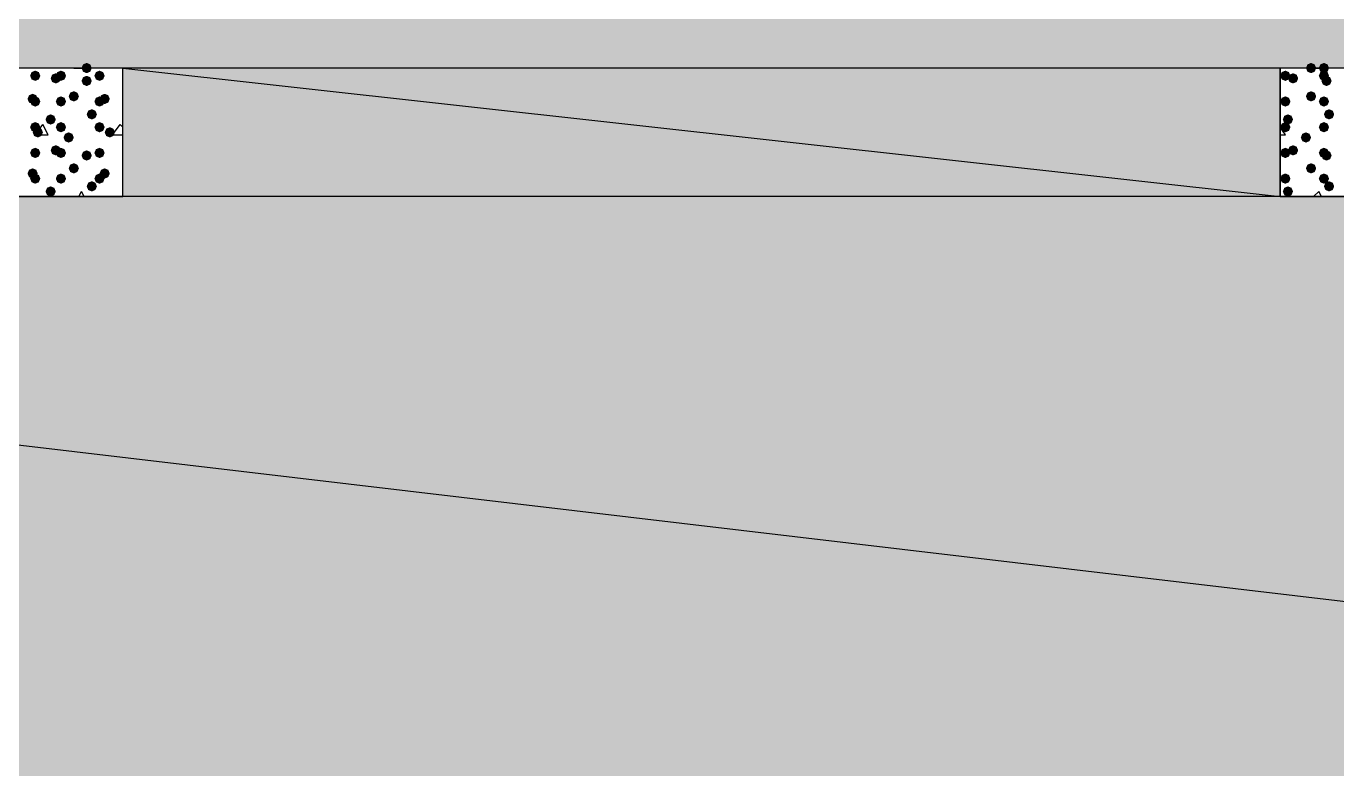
# Model space of a CAD drawing. Header units: millimetres. Extents: x 0 to 420, y 0 to 297.
# Drawn here: x 68.3 to 89.87, y 193.44 to 205.67 of the extents above; entities that cross this region are included whole.
import ezdxf

# ---------------------------------------------------------------- set-up
doc = ezdxf.new("R2010")
doc.units = ezdxf.units.MM
doc.layers.get('0').update_dxf_attribs({"linetype": 'CONTINUOUS'})

msp = doc.modelspace()

# ---------------------------------------------------------------- hatches: boundary and pattern name
at = {"true_color": 0x000008}
h = msp.add_hatch(color=0, dxfattribs=at)
h.paths.add_polyline_path([(379.603, 224.070333), (33.528, 224.070333), (379.603, 204.978)], flags=0)
h.paths.add_polyline_path([(33.528, 224.070333), (379.603, 204.978), (33.528, 204.978)], flags=0)
at = {"true_color": 0x000007}
for points in [[(68.537667, 204.851), (68.512796, 204.791204), (68.453, 204.766333), (68.393204, 204.791204), (68.368333, 204.851), (68.393204, 204.910796), (68.453, 204.935667), (68.512796, 204.910796)], [(68.961, 204.851), (68.936129, 204.791204), (68.876333, 204.766333), (68.816537, 204.791204), (68.791667, 204.851), (68.816537, 204.910796), (68.876333, 204.935667), (68.936129, 204.910796)], [(69.384333, 204.978), (69.359462, 204.918204), (69.299667, 204.893333), (69.239871, 204.918204), (69.215, 204.978), (69.239871, 205.037796), (69.299667, 205.062667), (69.359462, 205.037796)], [(69.596, 204.851), (69.571129, 204.791204), (69.511333, 204.766333), (69.451537, 204.791204), (69.426667, 204.851), (69.451537, 204.910796), (69.511333, 204.935667), (69.571129, 204.910796)], [(89.111667, 204.851), (89.086796, 204.791204), (89.027, 204.766333), (88.967204, 204.791204), (88.942333, 204.851), (88.967204, 204.910796), (89.027, 204.935667), (89.086796, 204.910796)], [(89.535, 204.978), (89.510129, 204.918204), (89.450333, 204.893333), (89.390538, 204.918204), (89.365667, 204.978), (89.390537, 205.037796), (89.450333, 205.062667), (89.510129, 205.037796)], [(89.746667, 204.978), (89.721796, 204.918204), (89.662, 204.893333), (89.602204, 204.918204), (89.577333, 204.978), (89.602204, 205.037796), (89.662, 205.062667), (89.721796, 205.037796)], [(89.746667, 204.851), (89.721796, 204.791204), (89.662, 204.766333), (89.602204, 204.791204), (89.577333, 204.851), (89.602204, 204.910796), (89.662, 204.935667), (89.721796, 204.910796)], [(68.876333, 204.808667), (68.851462, 204.748871), (68.791667, 204.724), (68.731871, 204.748871), (68.707, 204.808667), (68.731871, 204.868462), (68.791667, 204.893333), (68.851462, 204.868463)], [(69.384333, 204.766333), (69.359462, 204.706537), (69.299667, 204.681667), (69.239871, 204.706537), (69.215, 204.766333), (69.239871, 204.826129), (69.299667, 204.851), (69.359462, 204.826129)], [(89.238667, 204.808667), (89.213796, 204.748871), (89.154, 204.724), (89.094204, 204.748871), (89.069333, 204.808667), (89.094204, 204.868462), (89.154, 204.893333), (89.213796, 204.868463)], [(89.789, 204.766333), (89.764129, 204.706537), (89.704333, 204.681667), (89.644538, 204.706537), (89.619667, 204.766333), (89.644537, 204.826129), (89.704333, 204.851), (89.764129, 204.826129)], [(68.495333, 204.47), (68.470463, 204.410204), (68.410667, 204.385333), (68.350871, 204.410204), (68.326, 204.47), (68.350871, 204.529796), (68.410667, 204.554667), (68.470462, 204.529796)], [(68.537667, 204.427667), (68.512796, 204.367871), (68.453, 204.343), (68.393204, 204.367871), (68.368333, 204.427667), (68.393204, 204.487462), (68.453, 204.512333), (68.512796, 204.487463)], [(68.961, 204.427667), (68.936129, 204.367871), (68.876333, 204.343), (68.816537, 204.367871), (68.791667, 204.427667), (68.816537, 204.487462), (68.876333, 204.512333), (68.936129, 204.487463)], [(69.172667, 204.512333), (69.147796, 204.452537), (69.088, 204.427667), (69.028204, 204.452537), (69.003333, 204.512333), (69.028204, 204.572129), (69.088, 204.597), (69.147796, 204.572129)], [(69.596, 204.427667), (69.571129, 204.367871), (69.511333, 204.343), (69.451537, 204.367871), (69.426667, 204.427667), (69.451537, 204.487462), (69.511333, 204.512333), (69.571129, 204.487463)], [(69.680667, 204.47), (69.655796, 204.410204), (69.596, 204.385333), (69.536204, 204.410204), (69.511333, 204.47), (69.536204, 204.529796), (69.596, 204.554667), (69.655796, 204.529796)], [(89.111667, 204.427667), (89.086796, 204.367871), (89.027, 204.343), (88.967204, 204.367871), (88.942333, 204.427667), (88.967204, 204.487462), (89.027, 204.512333), (89.086796, 204.487463)], [(89.535, 204.512333), (89.510129, 204.452537), (89.450333, 204.427667), (89.390538, 204.452537), (89.365667, 204.512333), (89.390537, 204.572129), (89.450333, 204.597), (89.510129, 204.572129)], [(89.746667, 204.427667), (89.721796, 204.367871), (89.662, 204.343), (89.602204, 204.367871), (89.577333, 204.427667), (89.602204, 204.487462), (89.662, 204.512333), (89.721796, 204.487463)], [(69.469, 204.216), (69.444129, 204.156204), (69.384333, 204.131333), (69.324538, 204.156204), (69.299667, 204.216), (69.324537, 204.275796), (69.384333, 204.300667), (69.444129, 204.275796)], [(89.831333, 204.216), (89.806462, 204.156204), (89.746667, 204.131333), (89.686871, 204.156204), (89.662, 204.216), (89.686871, 204.275796), (89.746667, 204.300667), (89.806462, 204.275796)], [(68.537667, 204.004333), (68.512796, 203.944537), (68.453, 203.919667), (68.393204, 203.944537), (68.368333, 204.004333), (68.393204, 204.064129), (68.453, 204.089), (68.512796, 204.064129)], [(68.791667, 204.131333), (68.766796, 204.071537), (68.707, 204.046667), (68.647204, 204.071537), (68.622333, 204.131333), (68.647204, 204.191129), (68.707, 204.216), (68.766796, 204.191129)], [(68.961, 204.004333), (68.936129, 203.944537), (68.876333, 203.919667), (68.816537, 203.944537), (68.791667, 204.004333), (68.816537, 204.064129), (68.876333, 204.089), (68.936129, 204.064129)], [(69.596, 204.004333), (69.571129, 203.944537), (69.511333, 203.919667), (69.451537, 203.944537), (69.426667, 204.004333), (69.451537, 204.064129), (69.511333, 204.089), (69.571129, 204.064129)], [(89.111667, 204.004333), (89.086796, 203.944537), (89.027, 203.919667), (88.967204, 203.944537), (88.942333, 204.004333), (88.967204, 204.064129), (89.027, 204.089), (89.086796, 204.064129)], [(89.154, 204.131333), (89.129129, 204.071537), (89.069333, 204.046667), (89.009538, 204.071537), (88.984667, 204.131333), (89.009537, 204.191129), (89.069333, 204.216), (89.129129, 204.191129)], [(89.746667, 204.004333), (89.721796, 203.944537), (89.662, 203.919667), (89.602204, 203.944537), (89.577333, 204.004333), (89.602204, 204.064129), (89.662, 204.089), (89.721796, 204.064129)], [(68.58, 203.919667), (68.555129, 203.859871), (68.495333, 203.835), (68.435538, 203.859871), (68.410667, 203.919667), (68.435537, 203.979462), (68.495333, 204.004333), (68.555129, 203.979463)], [(69.088, 203.835), (69.063129, 203.775204), (69.003333, 203.750333), (68.943538, 203.775204), (68.918667, 203.835), (68.943537, 203.894796), (69.003333, 203.919667), (69.063129, 203.894796)], [(69.765333, 203.919667), (69.740463, 203.859871), (69.680667, 203.835), (69.620871, 203.859871), (69.596, 203.919667), (69.620871, 203.979462), (69.680667, 204.004333), (69.740462, 203.979463)], [(89.450333, 203.835), (89.425463, 203.775204), (89.365667, 203.750333), (89.305871, 203.775204), (89.281, 203.835), (89.305871, 203.894796), (89.365667, 203.919667), (89.425462, 203.894796)], [(68.537667, 203.581), (68.512796, 203.521204), (68.453, 203.496333), (68.393204, 203.521204), (68.368333, 203.581), (68.393204, 203.640796), (68.453, 203.665667), (68.512796, 203.640796)], [(68.876333, 203.623333), (68.851462, 203.563538), (68.791667, 203.538667), (68.731871, 203.563538), (68.707, 203.623333), (68.731871, 203.683129), (68.791667, 203.708), (68.851462, 203.683129)], [(68.961, 203.581), (68.936129, 203.521204), (68.876333, 203.496333), (68.816537, 203.521204), (68.791667, 203.581), (68.816537, 203.640796), (68.876333, 203.665667), (68.936129, 203.640796)], [(69.384333, 203.538667), (69.359462, 203.478871), (69.299667, 203.454), (69.239871, 203.478871), (69.215, 203.538667), (69.239871, 203.598462), (69.299667, 203.623333), (69.359462, 203.598463)], [(69.596, 203.581), (69.571129, 203.521204), (69.511333, 203.496333), (69.451537, 203.521204), (69.426667, 203.581), (69.451537, 203.640796), (69.511333, 203.665667), (69.571129, 203.640796)], [(89.111667, 203.581), (89.086796, 203.521204), (89.027, 203.496333), (88.967204, 203.521204), (88.942333, 203.581), (88.967204, 203.640796), (89.027, 203.665667), (89.086796, 203.640796)], [(89.238667, 203.623333), (89.213796, 203.563538), (89.154, 203.538667), (89.094204, 203.563538), (89.069333, 203.623333), (89.094204, 203.683129), (89.154, 203.708), (89.213796, 203.683129)], [(89.746667, 203.581), (89.721796, 203.521204), (89.662, 203.496333), (89.602204, 203.521204), (89.577333, 203.581), (89.602204, 203.640796), (89.662, 203.665667), (89.721796, 203.640796)], [(89.789, 203.538667), (89.764129, 203.478871), (89.704333, 203.454), (89.644538, 203.478871), (89.619667, 203.538667), (89.644537, 203.598462), (89.704333, 203.623333), (89.764129, 203.598463)], [(69.172667, 203.327), (69.147796, 203.267204), (69.088, 203.242333), (69.028204, 203.267204), (69.003333, 203.327), (69.028204, 203.386796), (69.088, 203.411667), (69.147796, 203.386796)], [(89.535, 203.327), (89.510129, 203.267204), (89.450333, 203.242333), (89.390538, 203.267204), (89.365667, 203.327), (89.390537, 203.386796), (89.450333, 203.411667), (89.510129, 203.386796)], [(68.495333, 203.242333), (68.470463, 203.182537), (68.410667, 203.157667), (68.350871, 203.182537), (68.326, 203.242333), (68.350871, 203.302129), (68.410667, 203.327), (68.470462, 203.302129)], [(68.537667, 203.157667), (68.512796, 203.097871), (68.453, 203.073), (68.393204, 203.097871), (68.368333, 203.157667), (68.393204, 203.217462), (68.453, 203.242333), (68.512796, 203.217463)], [(68.961, 203.157667), (68.936129, 203.097871), (68.876333, 203.073), (68.816537, 203.097871), (68.791667, 203.157667), (68.816537, 203.217462), (68.876333, 203.242333), (68.936129, 203.217463)], [(69.596, 203.157667), (69.571129, 203.097871), (69.511333, 203.073), (69.451537, 203.097871), (69.426667, 203.157667), (69.451537, 203.217462), (69.511333, 203.242333), (69.571129, 203.217463)], [(69.680667, 203.242333), (69.655796, 203.182537), (69.596, 203.157667), (69.536204, 203.182537), (69.511333, 203.242333), (69.536204, 203.302129), (69.596, 203.327), (69.655796, 203.302129)], [(89.111667, 203.157667), (89.086796, 203.097871), (89.027, 203.073), (88.967204, 203.097871), (88.942333, 203.157667), (88.967204, 203.217462), (89.027, 203.242333), (89.086796, 203.217463)], [(89.746667, 203.157667), (89.721796, 203.097871), (89.662, 203.073), (89.602204, 203.097871), (89.577333, 203.157667), (89.602204, 203.217462), (89.662, 203.242333), (89.721796, 203.217463)], [(68.791667, 202.946), (68.766796, 202.886204), (68.707, 202.861333), (68.647204, 202.886204), (68.622333, 202.946), (68.647204, 203.005796), (68.707, 203.030667), (68.766796, 203.005796)], [(69.469, 203.030667), (69.444129, 202.970871), (69.384333, 202.946), (69.324538, 202.970871), (69.299667, 203.030667), (69.324537, 203.090462), (69.384333, 203.115333), (69.444129, 203.090463)], [(89.154, 202.946), (89.129129, 202.886204), (89.069333, 202.861333), (89.009538, 202.886204), (88.984667, 202.946), (89.009537, 203.005796), (89.069333, 203.030667), (89.129129, 203.005796)], [(89.831333, 203.030667), (89.806462, 202.970871), (89.746667, 202.946), (89.686871, 202.970871), (89.662, 203.030667), (89.686871, 203.090462), (89.746667, 203.115333), (89.806462, 203.090463)]]:
    msp.add_hatch(color=0, dxfattribs=at).paths.add_polyline_path(points, flags=0)
at = {"true_color": 0x000008}
h = msp.add_hatch(color=0, dxfattribs=at)
h.paths.add_polyline_path([(88.942333, 204.978), (69.892333, 204.978), (88.942333, 202.861333)], flags=0)
h.paths.add_polyline_path([(69.892333, 204.978), (88.942333, 202.861333), (69.892333, 202.861333)], flags=0)
h = msp.add_hatch(color=0, dxfattribs=at)
h.paths.add_polyline_path([(194.902667, 202.861333), (33.528, 202.861333), (194.902667, 183.811333)], flags=0)
h.paths.add_polyline_path([(33.528, 202.861333), (194.902667, 183.811333), (33.528, 183.811333)], flags=0)

# ---------------------------------------------------------------- linework, layer by layer
at = {"color": 0, "true_color": 0x000008}
for points in [[(33.528, 224.070333), (379.603, 204.978), (33.528, 204.978)], [(88.942333, 204.978), (69.892333, 204.978), (88.942333, 202.861333)], [(69.892333, 204.978), (88.942333, 202.861333), (69.892333, 202.861333)], [(194.902667, 202.861333), (33.528, 202.861333), (194.902667, 183.811333)], [(33.528, 202.861333), (194.902667, 183.811333), (33.528, 183.811333)]]:
    msp.add_lwpolyline(points, close=True, dxfattribs=at)
at = {"color": 0, "true_color": 0x000007}
for points in [[(67.775667, 204.978), (67.775667, 202.861333), (69.892333, 202.861333), (69.892333, 204.978)], [(88.942333, 204.978), (88.942333, 202.861333), (91.059, 202.861333), (91.059, 204.978)]]:
    msp.add_lwpolyline(points, close=True, dxfattribs=at)
for points in [[(69.088, 204.978), (69.299667, 204.978)], [(69.088, 204.978), (69.130333, 204.978)], [(89.450333, 204.978), (89.662, 204.978)], [(68.453, 203.877333), (68.58, 204.046667)], [(68.664667, 203.877333), (68.58, 204.046667)], [(69.723, 203.877333), (69.85, 204.046667)], [(69.892333, 204.004333), (69.85, 204.046667)], [(68.453, 203.877333), (68.664667, 203.877333)], [(69.723, 203.877333), (69.892333, 203.877333)], [(89.027, 203.877333), (88.942333, 204.004333)], [(88.942333, 203.877333), (89.027, 203.877333)], [(69.172667, 202.861333), (69.215, 202.946)], [(69.257333, 202.861333), (69.215, 202.946)], [(89.492667, 202.861333), (89.577333, 202.946)], [(89.619667, 202.861333), (89.577333, 202.946)]]:
    msp.add_lwpolyline(points, dxfattribs=at)

doc.saveas('drawing.dxf')
